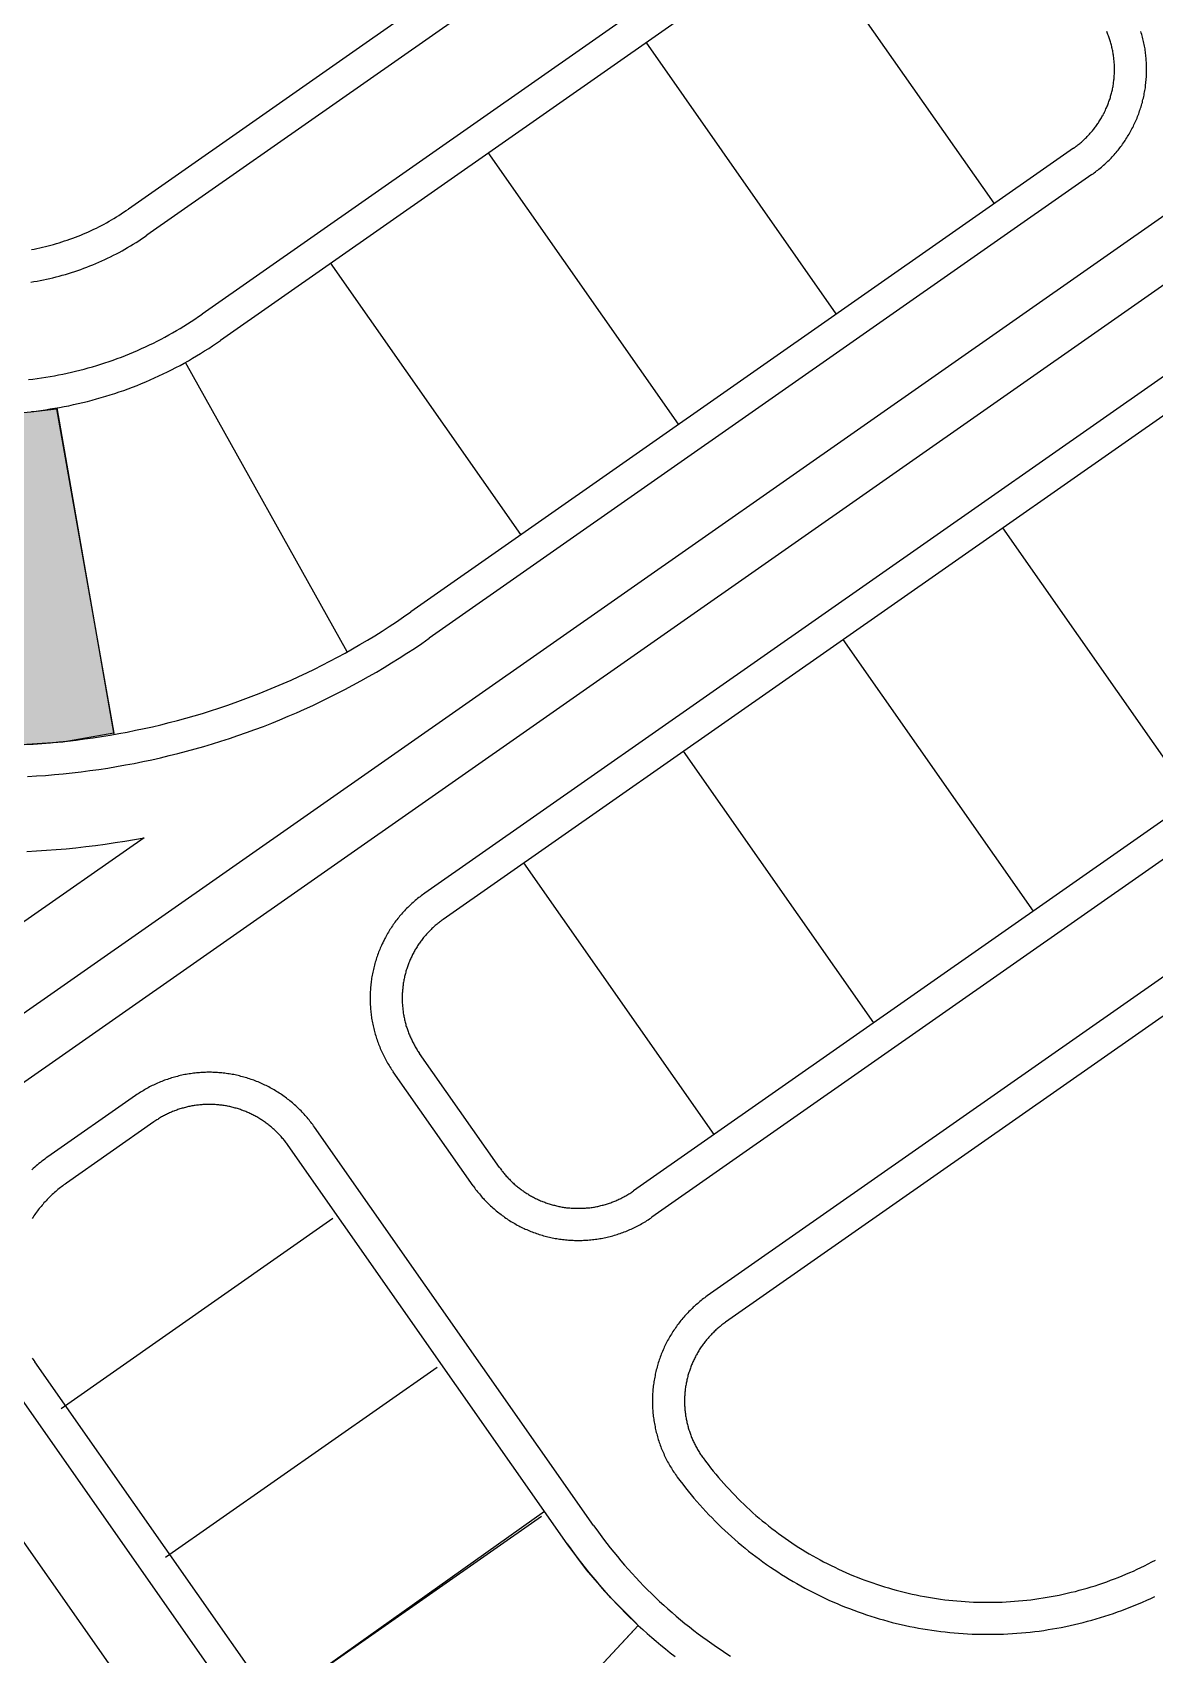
# Model space of a CAD drawing. Header units: metres. Extents: x 680594 to 684853, y 828874 to 830078.
# Drawn here: x 680972 to 681076.8, y 829289.3 to 829441 of the extents above; entities that cross this region are included whole.
import ezdxf

# ---------------------------------------------------------------- set-up
doc = ezdxf.new("R2010")
doc.units = ezdxf.units.M
doc.layers.add('PLOT_LINES', color=7, linetype='Continuous')
doc.layers.add('SELECTED_PLOTS', color=3, linetype='Continuous')

msp = doc.modelspace()

# ---------------------------------------------------------------- hatches: boundary and pattern name
at = {"layer": 'SELECTED_PLOTS'}
h = msp.add_hatch(color=3, dxfattribs=at)
h.dxf.hatch_style = 1
h.paths.add_polyline_path([(680979.56, 829375.44), (680974.8, 829374.6), (680970, 829374.3), (680964.9, 829374.3), (680960.1, 829374.6), (680956.51, 829375.23), (680961.58, 829405.7), (680963.4, 829405.5), (680966.1, 829405.2), (680968.8, 829405.2), (680971.8, 829405.5), (680974.21, 829405.77)])

# ---------------------------------------------------------------- linework, layer by layer
at = {"layer": 'PLOT_LINES'}
for points in [[(681126.45, 829078), (680658.63, 829746.12)], [(681042.68, 829467.7), (680980.92, 829424.46)], [(681044.4, 829465.25), (680982.64, 829422)], [(681049.68, 829457.96), (680987.8, 829414.63)], [(681122.55, 829455.27), (680954.06, 829337.29)], [(681051.4, 829455.5), (680989.52, 829412.17)], [(681125.6, 829450.94), (680957.09, 829332.95)], [(681061.81, 829425), (681044.03, 829450.39)], [(681069.23, 829430.14), (681069.32, 829430.2), (681069.4, 829430.26), (681069.49, 829430.33), (681069.57, 829430.39), (681069.65, 829430.45), (681069.73, 829430.52), (681069.82, 829430.59), (681069.9, 829430.65), (681069.98, 829430.72), (681070.05, 829430.79), (681070.13, 829430.86), (681070.21, 829430.93), (681070.29, 829431.01), (681070.36, 829431.08), (681070.44, 829431.15), (681070.51, 829431.23), (681070.58, 829431.3), (681070.65, 829431.38), (681070.73, 829431.46), (681070.8, 829431.54), (681070.87, 829431.61), (681070.93, 829431.69), (681071, 829431.77), (681071.07, 829431.86), (681071.13, 829431.94), (681071.2, 829432.02), (681071.26, 829432.1), (681071.32, 829432.19), (681071.39, 829432.27), (681071.45, 829432.36), (681071.51, 829432.45), (681071.56, 829432.53), (681071.62, 829432.62), (681071.68, 829432.71), (681071.73, 829432.8), (681071.79, 829432.89), (681071.84, 829432.98), (681071.89, 829433.07), (681071.95, 829433.16), (681072, 829433.25), (681072.05, 829433.35), (681072.09, 829433.44), (681072.14, 829433.53), (681072.19, 829433.63), (681072.23, 829433.72), (681072.27, 829433.82), (681072.32, 829433.91), (681072.36, 829434.01), (681072.4, 829434.11), (681072.44, 829434.2), (681072.48, 829434.3), (681072.51, 829434.4), (681072.55, 829434.5), (681072.58, 829434.6), (681072.62, 829434.7), (681072.65, 829434.8), (681072.68, 829434.9), (681072.71, 829435), (681072.74, 829435.1), (681072.77, 829435.2), (681072.79, 829435.3), (681072.82, 829435.41), (681072.84, 829435.51), (681072.87, 829435.61), (681072.89, 829435.71), (681072.91, 829435.82), (681072.93, 829435.92), (681072.94, 829436.02), (681072.96, 829436.13), (681072.98, 829436.23), (681072.99, 829436.33), (681073, 829436.44), (681073.02, 829436.54), (681073.03, 829436.65), (681073.04, 829436.75), (681073.04, 829436.86), (681073.05, 829436.96), (681073.06, 829437.07), (681073.06, 829437.17), (681073.07, 829437.28), (681073.07, 829437.38), (681073.07, 829437.49), (681073.07, 829437.59), (681073.07, 829437.7), (681073.06, 829437.8), (681073.06, 829437.91), (681073.06, 829438.01), (681073.05, 829438.12), (681073.04, 829438.22), (681073.03, 829438.32), (681073.02, 829438.43), (681073.01, 829438.53), (681073, 829438.64), (681072.98, 829438.74), (681072.97, 829438.85), (681072.95, 829438.95), (681072.94, 829439.05), (681072.92, 829439.16), (681072.9, 829439.26), (681072.88, 829439.36), (681072.85, 829439.47), (681072.83, 829439.57), (681072.81, 829439.67), (681072.78, 829439.77), (681072.75, 829439.87), (681072.73, 829439.97), (681072.7, 829440.08), (681072.67, 829440.18), (681072.63, 829440.28), (681072.6, 829440.38), (681072.57, 829440.48), (681072.53, 829440.57), (681072.5, 829440.67), (681072.46, 829440.77), (681072.42, 829440.87), (681072.38, 829440.97), (681072.34, 829441.06)], [(681070.95, 829427.68), (681071.07, 829427.76), (681071.18, 829427.85), (681071.29, 829427.93), (681071.4, 829428.02), (681071.51, 829428.1), (681071.62, 829428.19), (681071.73, 829428.28), (681071.84, 829428.37), (681071.94, 829428.46), (681072.05, 829428.55), (681072.15, 829428.65), (681072.26, 829428.74), (681072.36, 829428.84), (681072.46, 829428.93), (681072.56, 829429.03), (681072.66, 829429.13), (681072.75, 829429.23), (681072.85, 829429.34), (681072.94, 829429.44), (681073.04, 829429.54), (681073.13, 829429.65), (681073.22, 829429.75), (681073.31, 829429.86), (681073.4, 829429.97), (681073.49, 829430.08), (681073.57, 829430.19), (681073.66, 829430.3), (681073.74, 829430.41), (681073.82, 829430.53), (681073.91, 829430.64), (681073.99, 829430.76), (681074.06, 829430.87), (681074.14, 829430.99), (681074.22, 829431.11), (681074.29, 829431.23), (681074.36, 829431.35), (681074.43, 829431.47), (681074.5, 829431.59), (681074.57, 829431.71), (681074.64, 829431.83), (681074.7, 829431.96), (681074.77, 829432.08), (681074.83, 829432.21), (681074.89, 829432.33), (681074.95, 829432.46), (681075.01, 829432.59), (681075.07, 829432.71), (681075.12, 829432.84), (681075.18, 829432.97), (681075.23, 829433.1), (681075.28, 829433.23), (681075.33, 829433.36), (681075.38, 829433.49), (681075.42, 829433.63), (681075.47, 829433.76), (681075.51, 829433.89), (681075.55, 829434.03), (681075.59, 829434.16), (681075.63, 829434.3), (681075.67, 829434.43), (681075.7, 829434.57), (681075.73, 829434.7), (681075.77, 829434.84), (681075.8, 829434.98), (681075.83, 829435.11), (681075.85, 829435.25), (681075.88, 829435.39), (681075.9, 829435.53), (681075.93, 829435.66), (681075.95, 829435.8), (681075.97, 829435.94), (681075.98, 829436.08), (681076, 829436.22), (681076.01, 829436.36), (681076.03, 829436.5), (681076.04, 829436.64), (681076.05, 829436.78), (681076.05, 829436.92), (681076.06, 829437.06), (681076.06, 829437.2), (681076.07, 829437.34), (681076.07, 829437.48), (681076.07, 829437.62), (681076.07, 829437.76), (681076.06, 829437.9), (681076.06, 829438.04), (681076.05, 829438.18), (681076.04, 829438.32), (681076.03, 829438.46), (681076.02, 829438.6), (681076.01, 829438.73), (681075.99, 829438.87), (681075.97, 829439.01), (681075.96, 829439.15), (681075.94, 829439.29), (681075.92, 829439.43), (681075.89, 829439.57), (681075.87, 829439.7), (681075.84, 829439.84), (681075.81, 829439.98), (681075.78, 829440.12), (681075.75, 829440.25), (681075.72, 829440.39), (681075.69, 829440.52), (681075.65, 829440.66), (681075.61, 829440.79), (681075.57, 829440.93), (681075.53, 829441.06)], [(681047.07, 829414.67), (681029.29, 829440.06)], [(681069.23, 829430.14), (681007.3, 829386.78)], [(681032.32, 829404.35), (681014.54, 829429.74)], [(681070.95, 829427.68), (681009.02, 829384.32)], [(680971.85, 829420.67), (680972.11, 829420.72), (680972.37, 829420.77), (680972.64, 829420.83), (680972.9, 829420.89), (680973.16, 829420.95), (680973.42, 829421.01), (680973.68, 829421.08), (680973.93, 829421.15), (680974.19, 829421.23), (680974.45, 829421.3), (680974.7, 829421.38), (680974.96, 829421.47), (680975.21, 829421.55), (680975.46, 829421.64), (680975.72, 829421.73), (680975.97, 829421.83), (680976.21, 829421.92), (680976.46, 829422.02), (680976.71, 829422.13), (680976.96, 829422.23), (680977.2, 829422.34), (680977.44, 829422.45), (680977.69, 829422.57), (680977.93, 829422.68), (680978.16, 829422.81), (680978.4, 829422.93), (680978.64, 829423.05), (680978.87, 829423.18), (680979.11, 829423.31), (680979.34, 829423.45), (680979.57, 829423.58), (680979.8, 829423.72), (680980.02, 829423.86), (680980.25, 829424.01), (680980.47, 829424.16), (680980.7, 829424.31), (680980.92, 829424.46)], [(680971.79, 829417.62), (680972.09, 829417.67), (680972.39, 829417.72), (680972.68, 829417.78), (680972.98, 829417.84), (680973.28, 829417.9), (680973.57, 829417.96), (680973.87, 829418.03), (680974.16, 829418.11), (680974.45, 829418.18), (680974.74, 829418.26), (680975.03, 829418.35), (680975.32, 829418.43), (680975.61, 829418.52), (680975.9, 829418.62), (680976.19, 829418.71), (680976.47, 829418.81), (680976.76, 829418.92), (680977.04, 829419.03), (680977.32, 829419.14), (680977.6, 829419.25), (680977.88, 829419.37), (680978.16, 829419.48), (680978.44, 829419.61), (680978.71, 829419.73), (680978.98, 829419.86), (680979.26, 829420), (680979.53, 829420.13), (680979.8, 829420.27), (680980.06, 829420.41), (680980.33, 829420.56), (680980.59, 829420.71), (680980.85, 829420.86), (680981.11, 829421.01), (680981.37, 829421.17), (680981.63, 829421.33), (680981.88, 829421.49), (680982.14, 829421.66), (680982.39, 829421.83), (680982.64, 829422)], [(681017.58, 829394.02), (680999.8, 829419.42)], [(680971.58, 829408.51), (680971.99, 829408.56), (680972.39, 829408.61), (680972.8, 829408.67), (680973.2, 829408.73), (680973.6, 829408.8), (680974, 829408.87), (680974.4, 829408.94), (680974.8, 829409.02), (680975.2, 829409.11), (680975.6, 829409.2), (680975.99, 829409.29), (680976.39, 829409.39), (680976.78, 829409.49), (680977.17, 829409.6), (680977.57, 829409.71), (680977.96, 829409.83), (680978.34, 829409.95), (680978.73, 829410.07), (680979.12, 829410.21), (680979.5, 829410.34), (680979.88, 829410.48), (680980.27, 829410.62), (680980.65, 829410.77), (680981.02, 829410.92), (680981.4, 829411.08), (680981.77, 829411.24), (680982.14, 829411.41), (680982.51, 829411.58), (680982.88, 829411.75), (680983.25, 829411.93), (680983.61, 829412.11), (680983.97, 829412.3), (680984.33, 829412.49), (680984.69, 829412.69), (680985.05, 829412.89), (680985.4, 829413.09), (680985.75, 829413.3), (680986.1, 829413.51), (680986.44, 829413.72), (680986.79, 829413.94), (680987.13, 829414.17), (680987.46, 829414.4), (680987.8, 829414.63)], [(680971.86, 829405.52), (680972.3, 829405.57), (680972.74, 829405.63), (680973.18, 829405.69), (680973.62, 829405.76), (680974.05, 829405.83), (680974.49, 829405.91), (680974.93, 829405.99), (680975.36, 829406.07), (680975.79, 829406.17), (680976.23, 829406.26), (680976.66, 829406.36), (680977.09, 829406.47), (680977.52, 829406.58), (680977.95, 829406.7), (680978.37, 829406.82), (680978.8, 829406.95), (680979.22, 829407.08), (680979.64, 829407.22), (680980.06, 829407.36), (680980.48, 829407.5), (680980.9, 829407.66), (680981.31, 829407.81), (680981.73, 829407.97), (680982.14, 829408.14), (680982.55, 829408.31), (680982.96, 829408.48), (680983.36, 829408.67), (680983.76, 829408.85), (680984.17, 829409.04), (680984.56, 829409.23), (680984.96, 829409.43), (680985.35, 829409.64), (680985.75, 829409.84), (680986.14, 829410.06), (680986.52, 829410.27), (680986.91, 829410.5), (680987.29, 829410.72), (680987.67, 829410.95), (680988.04, 829411.19), (680988.42, 829411.43), (680988.79, 829411.67), (680989.15, 829411.92), (680989.52, 829412.17)], [(681082.18, 829411.99), (681008.62, 829360.49)], [(681001.37, 829383.06), (680986.26, 829410.12)], [(681083.9, 829409.53), (681010.34, 829358.03)], [(680979.6, 829375.33), (680974.26, 829405.87)], [(681080.41, 829369.25), (681062.63, 829394.64)], [(680971.22, 829374.39), (680972.02, 829374.43), (680972.82, 829374.49), (680973.63, 829374.55), (680974.43, 829374.62), (680975.23, 829374.71), (680976.03, 829374.8), (680976.83, 829374.9), (680977.63, 829375.01), (680978.42, 829375.13), (680979.22, 829375.26), (680980.01, 829375.4), (680980.8, 829375.55), (680981.59, 829375.71), (680982.38, 829375.87), (680983.17, 829376.05), (680983.95, 829376.23), (680984.73, 829376.43), (680985.51, 829376.63), (680986.29, 829376.84), (680987.06, 829377.06), (680987.83, 829377.29), (680988.6, 829377.53), (680989.37, 829377.78), (680990.13, 829378.04), (680990.89, 829378.3), (680991.65, 829378.58), (680992.4, 829378.86), (680993.15, 829379.16), (680993.9, 829379.46), (680994.64, 829379.77), (680995.38, 829380.08), (680996.12, 829380.41), (680996.85, 829380.75), (680997.58, 829381.09), (680998.3, 829381.44), (680999.02, 829381.81), (680999.74, 829382.17), (681000.45, 829382.55), (681001.16, 829382.94), (681001.86, 829383.33), (681002.56, 829383.74), (681003.25, 829384.15), (681003.94, 829384.56), (681004.62, 829384.99), (681005.3, 829385.43), (681005.97, 829385.87), (681006.64, 829386.32), (681007.3, 829386.78)], [(680971.49, 829371.4), (680972.33, 829371.45), (680973.16, 829371.5), (680974, 829371.57), (680974.83, 829371.65), (680975.67, 829371.74), (680976.5, 829371.83), (680977.33, 829371.94), (680978.16, 829372.06), (680978.99, 829372.18), (680979.81, 829372.32), (680980.64, 829372.47), (680981.46, 829372.62), (680982.28, 829372.79), (680983.1, 829372.96), (680983.92, 829373.14), (680984.73, 829373.34), (680985.55, 829373.54), (680986.36, 829373.75), (680987.17, 829373.97), (680987.97, 829374.2), (680988.77, 829374.44), (680989.57, 829374.69), (680990.37, 829374.95), (680991.16, 829375.22), (680991.95, 829375.5), (680992.74, 829375.78), (680993.53, 829376.08), (680994.31, 829376.39), (680995.08, 829376.7), (680995.86, 829377.02), (680996.62, 829377.35), (680997.39, 829377.69), (680998.15, 829378.04), (680998.91, 829378.4), (680999.66, 829378.77), (681000.41, 829379.15), (681001.15, 829379.53), (681001.89, 829379.92), (681002.63, 829380.33), (681003.36, 829380.74), (681004.09, 829381.15), (681004.81, 829381.58), (681005.52, 829382.02), (681006.23, 829382.46), (681006.94, 829382.91), (681007.64, 829383.37), (681008.33, 829383.84), (681009.02, 829384.32)], [(681101.72, 829384.17), (681028.12, 829332.63)], [(681065.5, 829358.81), (681047.72, 829384.2)], [(681103.45, 829381.72), (681029.84, 829330.18)], [(681108.72, 829374.42), (681035.01, 829322.81)], [(681050.58, 829348.36), (681032.8, 829373.76)], [(681110.44, 829371.96), (681036.73, 829320.35)], [(680982.39, 829365.67), (680970.52, 829357.36)], [(680971.43, 829364.38), (680972.34, 829364.43), (680973.26, 829364.49), (680974.18, 829364.56), (680975.1, 829364.64), (680976.01, 829364.73), (680976.93, 829364.84), (680977.84, 829364.95), (680978.76, 829365.07), (680979.67, 829365.21), (680980.58, 829365.35), (680981.48, 829365.51), (680982.39, 829365.67)], [(681035.66, 829337.92), (681017.88, 829363.31)], [(681008.62, 829360.49), (681008.5, 829360.4), (681008.39, 829360.32), (681008.28, 829360.24), (681008.17, 829360.15), (681008.06, 829360.07), (681007.95, 829359.98), (681007.84, 829359.89), (681007.73, 829359.8), (681007.63, 829359.71), (681007.52, 829359.62), (681007.42, 829359.53), (681007.32, 829359.43), (681007.22, 829359.34), (681007.12, 829359.24), (681007.02, 829359.14), (681006.92, 829359.04), (681006.82, 829358.94), (681006.73, 829358.84), (681006.63, 829358.74), (681006.54, 829358.63), (681006.44, 829358.53), (681006.35, 829358.42), (681006.26, 829358.32), (681006.18, 829358.21), (681006.09, 829358.1), (681006, 829357.99), (681005.92, 829357.88), (681005.83, 829357.77), (681005.75, 829357.65), (681005.67, 829357.54), (681005.59, 829357.42), (681005.51, 829357.31), (681005.44, 829357.19), (681005.36, 829357.07), (681005.29, 829356.96), (681005.22, 829356.84), (681005.14, 829356.72), (681005.07, 829356.59), (681005.01, 829356.47), (681004.94, 829356.35), (681004.87, 829356.23), (681004.81, 829356.1), (681004.75, 829355.98), (681004.69, 829355.85), (681004.63, 829355.73), (681004.57, 829355.6), (681004.51, 829355.47), (681004.46, 829355.34), (681004.4, 829355.22), (681004.35, 829355.09), (681004.3, 829354.96), (681004.25, 829354.83), (681004.2, 829354.69), (681004.16, 829354.56), (681004.11, 829354.43), (681004.07, 829354.3), (681004.03, 829354.16), (681003.99, 829354.03), (681003.95, 829353.9), (681003.91, 829353.76), (681003.87, 829353.63), (681003.84, 829353.49), (681003.81, 829353.35), (681003.78, 829353.22), (681003.75, 829353.08), (681003.72, 829352.95), (681003.7, 829352.81), (681003.67, 829352.67), (681003.65, 829352.53), (681003.63, 829352.39), (681003.61, 829352.26), (681003.59, 829352.12), (681003.57, 829351.98), (681003.56, 829351.84), (681003.55, 829351.7), (681003.54, 829351.56), (681003.53, 829351.42), (681003.52, 829351.28), (681003.51, 829351.14), (681003.51, 829351), (681003.5, 829350.86), (681003.5, 829350.73), (681003.5, 829350.59), (681003.5, 829350.45), (681003.51, 829350.31), (681003.51, 829350.17), (681003.52, 829350.03), (681003.53, 829349.89), (681003.54, 829349.75), (681003.55, 829349.61), (681003.56, 829349.47), (681003.57, 829349.33), (681003.59, 829349.19), (681003.61, 829349.05), (681003.63, 829348.92), (681003.65, 829348.78), (681003.67, 829348.64), (681003.7, 829348.5), (681003.72, 829348.37), (681003.75, 829348.23), (681003.78, 829348.09), (681003.81, 829347.96), (681003.84, 829347.82), (681003.87, 829347.68), (681003.91, 829347.55), (681003.95, 829347.41), (681003.99, 829347.28), (681004.03, 829347.15), (681004.07, 829347.01), (681004.11, 829346.88), (681004.16, 829346.75), (681004.2, 829346.62), (681004.25, 829346.49), (681004.3, 829346.35), (681004.35, 829346.22), (681004.4, 829346.1), (681004.46, 829345.97), (681004.51, 829345.84), (681004.57, 829345.71), (681004.63, 829345.58), (681004.69, 829345.46), (681004.75, 829345.33), (681004.81, 829345.21), (681004.87, 829345.08), (681004.94, 829344.96), (681005.01, 829344.84), (681005.07, 829344.72), (681005.14, 829344.59), (681005.22, 829344.47), (681005.29, 829344.36), (681005.36, 829344.24), (681005.44, 829344.12), (681005.51, 829344), (681005.59, 829343.89), (681005.67, 829343.77)], [(681010.34, 829358.03), (681010.25, 829357.97), (681010.17, 829357.91), (681010.09, 829357.84), (681010, 829357.78), (681009.92, 829357.72), (681009.84, 829357.65), (681009.76, 829357.58), (681009.68, 829357.52), (681009.6, 829357.45), (681009.52, 829357.38), (681009.44, 829357.31), (681009.36, 829357.24), (681009.29, 829357.17), (681009.21, 829357.09), (681009.14, 829357.02), (681009.06, 829356.94), (681008.99, 829356.87), (681008.92, 829356.79), (681008.85, 829356.72), (681008.78, 829356.64), (681008.71, 829356.56), (681008.64, 829356.48), (681008.57, 829356.4), (681008.51, 829356.32), (681008.44, 829356.24), (681008.38, 829356.15), (681008.31, 829356.07), (681008.25, 829355.99), (681008.19, 829355.9), (681008.13, 829355.82), (681008.07, 829355.73), (681008.01, 829355.64), (681007.95, 829355.56), (681007.9, 829355.47), (681007.84, 829355.38), (681007.79, 829355.29), (681007.73, 829355.2), (681007.68, 829355.11), (681007.63, 829355.02), (681007.58, 829354.93), (681007.53, 829354.83), (681007.48, 829354.74), (681007.44, 829354.65), (681007.39, 829354.55), (681007.34, 829354.46), (681007.3, 829354.36), (681007.26, 829354.27), (681007.22, 829354.17), (681007.18, 829354.08), (681007.14, 829353.98), (681007.1, 829353.88), (681007.06, 829353.78), (681007.03, 829353.68), (681006.99, 829353.59), (681006.96, 829353.49), (681006.93, 829353.39), (681006.89, 829353.29), (681006.86, 829353.19), (681006.84, 829353.09), (681006.81, 829352.98), (681006.78, 829352.88), (681006.76, 829352.78), (681006.73, 829352.68), (681006.71, 829352.58), (681006.69, 829352.48), (681006.67, 829352.37), (681006.65, 829352.27), (681006.63, 829352.17), (681006.61, 829352.06), (681006.6, 829351.96), (681006.58, 829351.86), (681006.57, 829351.75), (681006.56, 829351.65), (681006.55, 829351.54), (681006.54, 829351.44), (681006.53, 829351.34), (681006.52, 829351.23), (681006.51, 829351.13), (681006.51, 829351.02), (681006.51, 829350.92), (681006.5, 829350.81), (681006.5, 829350.71), (681006.5, 829350.6), (681006.5, 829350.5), (681006.51, 829350.39), (681006.51, 829350.29), (681006.51, 829350.18), (681006.52, 829350.08), (681006.53, 829349.98), (681006.54, 829349.87), (681006.55, 829349.77), (681006.56, 829349.66), (681006.57, 829349.56), (681006.58, 829349.45), (681006.6, 829349.35), (681006.61, 829349.25), (681006.63, 829349.14), (681006.65, 829349.04), (681006.67, 829348.94), (681006.69, 829348.84), (681006.71, 829348.73), (681006.73, 829348.63), (681006.76, 829348.53), (681006.78, 829348.43), (681006.81, 829348.33), (681006.84, 829348.22), (681006.86, 829348.12), (681006.89, 829348.02), (681006.93, 829347.92), (681006.96, 829347.82), (681006.99, 829347.73), (681007.03, 829347.63), (681007.06, 829347.53), (681007.1, 829347.43), (681007.14, 829347.33), (681007.18, 829347.24), (681007.22, 829347.14), (681007.26, 829347.04), (681007.3, 829346.95), (681007.34, 829346.85), (681007.39, 829346.76), (681007.44, 829346.66), (681007.48, 829346.57), (681007.53, 829346.48), (681007.58, 829346.38), (681007.63, 829346.29), (681007.68, 829346.2), (681007.73, 829346.11), (681007.79, 829346.02), (681007.84, 829345.93), (681007.9, 829345.84), (681007.95, 829345.75), (681008.01, 829345.67), (681008.07, 829345.58), (681008.13, 829345.49)], [(681015.59, 829334.84), (681008.13, 829345.49)], [(680998.3, 829338.61), (680998.22, 829338.72), (680998.14, 829338.84), (680998.05, 829338.95), (680997.97, 829339.06), (680997.88, 829339.17), (680997.8, 829339.28), (680997.71, 829339.39), (680997.62, 829339.49), (680997.53, 829339.6), (680997.43, 829339.7), (680997.34, 829339.81), (680997.25, 829339.91), (680997.15, 829340.01), (680997.05, 829340.11), (680996.95, 829340.21), (680996.86, 829340.31), (680996.75, 829340.41), (680996.65, 829340.5), (680996.55, 829340.6), (680996.45, 829340.69), (680996.34, 829340.78), (680996.24, 829340.87), (680996.13, 829340.96), (680996.02, 829341.05), (680995.91, 829341.14), (680995.8, 829341.23), (680995.69, 829341.31), (680995.58, 829341.39), (680995.47, 829341.48), (680995.35, 829341.56), (680995.24, 829341.64), (680995.12, 829341.71), (680995.01, 829341.79), (680994.89, 829341.87), (680994.77, 829341.94), (680994.65, 829342.01), (680994.53, 829342.08), (680994.41, 829342.15), (680994.29, 829342.22), (680994.16, 829342.29), (680994.04, 829342.36), (680993.92, 829342.42), (680993.79, 829342.48), (680993.67, 829342.54), (680993.54, 829342.6), (680993.41, 829342.66), (680993.29, 829342.72), (680993.16, 829342.77), (680993.03, 829342.83), (680992.9, 829342.88), (680992.77, 829342.93), (680992.64, 829342.98), (680992.51, 829343.03), (680992.38, 829343.07), (680992.24, 829343.12), (680992.11, 829343.16), (680991.98, 829343.2), (680991.84, 829343.24), (680991.71, 829343.28), (680991.58, 829343.32), (680991.44, 829343.35), (680991.3, 829343.39), (680991.17, 829343.42), (680991.03, 829343.45), (680990.9, 829343.48), (680990.76, 829343.51), (680990.62, 829343.53), (680990.48, 829343.56), (680990.35, 829343.58), (680990.21, 829343.6), (680990.07, 829343.62), (680989.93, 829343.64), (680989.79, 829343.65), (680989.65, 829343.67), (680989.52, 829343.68), (680989.38, 829343.69), (680989.24, 829343.7), (680989.1, 829343.71), (680988.96, 829343.72), (680988.82, 829343.72), (680988.68, 829343.73), (680988.54, 829343.73), (680988.4, 829343.73), (680988.26, 829343.73), (680988.12, 829343.72), (680987.98, 829343.72), (680987.84, 829343.71), (680987.7, 829343.7), (680987.56, 829343.69), (680987.42, 829343.68), (680987.28, 829343.67), (680987.15, 829343.65), (680987.01, 829343.64), (680986.87, 829343.62), (680986.73, 829343.6), (680986.59, 829343.58), (680986.45, 829343.56), (680986.32, 829343.53), (680986.18, 829343.51), (680986.04, 829343.48), (680985.91, 829343.45), (680985.77, 829343.42), (680985.63, 829343.39), (680985.5, 829343.35), (680985.36, 829343.32), (680985.23, 829343.28), (680985.09, 829343.24), (680984.96, 829343.2), (680984.83, 829343.16), (680984.69, 829343.12), (680984.56, 829343.07), (680984.43, 829343.03), (680984.3, 829342.98), (680984.17, 829342.93), (680984.04, 829342.88), (680983.91, 829342.83), (680983.78, 829342.77), (680983.65, 829342.72), (680983.52, 829342.66), (680983.4, 829342.6), (680983.27, 829342.54), (680983.15, 829342.48), (680983.02, 829342.42), (680982.9, 829342.36), (680982.77, 829342.29), (680982.65, 829342.22), (680982.53, 829342.15), (680982.41, 829342.08), (680982.29, 829342.01), (680982.17, 829341.94), (680982.05, 829341.87), (680981.93, 829341.79), (680981.82, 829341.71), (680981.7, 829341.64), (680981.59, 829341.56)], [(681013.13, 829333.12), (681005.67, 829343.77)], [(680981.59, 829341.56), (680973.39, 829335.82)], [(680995.84, 829336.89), (680995.78, 829336.97), (680995.72, 829337.06), (680995.66, 829337.14), (680995.59, 829337.23), (680995.53, 829337.31), (680995.46, 829337.39), (680995.4, 829337.47), (680995.33, 829337.55), (680995.26, 829337.63), (680995.19, 829337.71), (680995.12, 829337.79), (680995.05, 829337.87), (680994.98, 829337.94), (680994.91, 829338.02), (680994.83, 829338.09), (680994.76, 829338.16), (680994.68, 829338.24), (680994.61, 829338.31), (680994.53, 829338.38), (680994.45, 829338.45), (680994.37, 829338.52), (680994.29, 829338.59), (680994.21, 829338.66), (680994.13, 829338.72), (680994.05, 829338.79), (680993.97, 829338.85), (680993.89, 829338.92), (680993.8, 829338.98), (680993.72, 829339.04), (680993.63, 829339.1), (680993.55, 829339.16), (680993.46, 829339.22), (680993.37, 829339.28), (680993.28, 829339.33), (680993.19, 829339.39), (680993.1, 829339.44), (680993.01, 829339.5), (680992.92, 829339.55), (680992.83, 829339.6), (680992.74, 829339.65), (680992.65, 829339.7), (680992.56, 829339.75), (680992.46, 829339.79), (680992.37, 829339.84), (680992.27, 829339.88), (680992.18, 829339.93), (680992.08, 829339.97), (680991.99, 829340.01), (680991.89, 829340.05), (680991.79, 829340.09), (680991.69, 829340.13), (680991.6, 829340.17), (680991.5, 829340.2), (680991.4, 829340.24), (680991.3, 829340.27), (680991.2, 829340.3), (680991.1, 829340.33), (680991, 829340.36), (680990.9, 829340.39), (680990.8, 829340.42), (680990.7, 829340.45), (680990.6, 829340.47), (680990.49, 829340.5), (680990.39, 829340.52), (680990.29, 829340.54), (680990.19, 829340.56), (680990.08, 829340.58), (680989.98, 829340.6), (680989.88, 829340.62), (680989.77, 829340.63), (680989.67, 829340.65), (680989.57, 829340.66), (680989.46, 829340.67), (680989.36, 829340.68), (680989.25, 829340.69), (680989.15, 829340.7), (680989.04, 829340.71), (680988.94, 829340.71), (680988.84, 829340.72), (680988.73, 829340.72), (680988.63, 829340.73), (680988.52, 829340.73), (680988.42, 829340.73), (680988.31, 829340.73), (680988.21, 829340.72), (680988.1, 829340.72), (680988, 829340.71), (680987.89, 829340.71), (680987.79, 829340.7), (680987.68, 829340.69), (680987.58, 829340.68), (680987.48, 829340.67), (680987.37, 829340.66), (680987.27, 829340.65), (680987.16, 829340.63), (680987.06, 829340.62), (680986.96, 829340.6), (680986.85, 829340.58), (680986.75, 829340.56), (680986.65, 829340.54), (680986.55, 829340.52), (680986.44, 829340.5), (680986.34, 829340.47), (680986.24, 829340.45), (680986.14, 829340.42), (680986.04, 829340.39), (680985.94, 829340.36), (680985.84, 829340.33), (680985.74, 829340.3), (680985.64, 829340.27), (680985.54, 829340.24), (680985.44, 829340.2), (680985.34, 829340.17), (680985.24, 829340.13), (680985.15, 829340.09), (680985.05, 829340.05), (680984.95, 829340.01), (680984.86, 829339.97), (680984.76, 829339.93), (680984.67, 829339.88), (680984.57, 829339.84), (680984.48, 829339.79), (680984.38, 829339.75), (680984.29, 829339.7), (680984.2, 829339.65), (680984.11, 829339.6), (680984.01, 829339.55), (680983.92, 829339.5), (680983.83, 829339.44), (680983.74, 829339.39), (680983.66, 829339.33), (680983.57, 829339.28), (680983.48, 829339.22), (680983.39, 829339.16), (680983.31, 829339.1)], [(680983.31, 829339.1), (680975.12, 829333.36)], [(681024.39, 829301.35), (680998.3, 829338.61)], [(681021.93, 829299.63), (680995.84, 829336.89)], [(680973.39, 829335.82), (680973.25, 829335.72), (680973.11, 829335.62), (680972.97, 829335.51), (680972.83, 829335.41), (680972.7, 829335.3), (680972.56, 829335.19), (680972.42, 829335.08), (680972.29, 829334.97), (680972.16, 829334.85), (680972.03, 829334.74), (680971.9, 829334.62)], [(681015.59, 829334.84), (681015.65, 829334.76), (681015.71, 829334.67), (681015.77, 829334.59), (681015.83, 829334.51), (681015.9, 829334.42), (681015.96, 829334.34), (681016.03, 829334.26), (681016.1, 829334.18), (681016.17, 829334.1), (681016.23, 829334.02), (681016.3, 829333.95), (681016.38, 829333.87), (681016.45, 829333.79), (681016.52, 829333.72), (681016.59, 829333.64), (681016.67, 829333.57), (681016.74, 829333.5), (681016.82, 829333.42), (681016.9, 829333.35), (681016.97, 829333.28), (681017.05, 829333.21), (681017.13, 829333.15), (681017.21, 829333.08), (681017.29, 829333.01), (681017.38, 829332.95), (681017.46, 829332.88), (681017.54, 829332.82), (681017.63, 829332.76), (681017.71, 829332.69), (681017.8, 829332.63), (681017.88, 829332.57), (681017.97, 829332.52), (681018.06, 829332.46), (681018.14, 829332.4), (681018.23, 829332.35), (681018.32, 829332.29), (681018.41, 829332.24), (681018.5, 829332.19), (681018.59, 829332.13), (681018.69, 829332.08), (681018.78, 829332.04), (681018.87, 829331.99), (681018.97, 829331.94), (681019.06, 829331.89), (681019.15, 829331.85), (681019.25, 829331.81), (681019.35, 829331.76), (681019.44, 829331.72), (681019.54, 829331.68), (681019.63, 829331.64), (681019.73, 829331.6), (681019.83, 829331.57), (681019.93, 829331.53), (681020.03, 829331.5), (681020.13, 829331.46), (681020.23, 829331.43), (681020.33, 829331.4), (681020.43, 829331.37), (681020.53, 829331.34), (681020.63, 829331.31), (681020.73, 829331.29), (681020.83, 829331.26), (681020.93, 829331.24), (681021.04, 829331.21), (681021.14, 829331.19), (681021.24, 829331.17), (681021.34, 829331.15), (681021.45, 829331.13), (681021.55, 829331.12), (681021.65, 829331.1), (681021.76, 829331.09), (681021.86, 829331.07), (681021.97, 829331.06), (681022.07, 829331.05), (681022.17, 829331.04), (681022.28, 829331.03), (681022.38, 829331.02), (681022.49, 829331.02), (681022.59, 829331.01), (681022.7, 829331.01), (681022.8, 829331.01), (681022.91, 829331.01), (681023.01, 829331.01), (681023.11, 829331.01), (681023.22, 829331.01), (681023.32, 829331.01), (681023.43, 829331.02), (681023.53, 829331.02), (681023.64, 829331.03), (681023.74, 829331.04), (681023.85, 829331.05), (681023.95, 829331.06), (681024.05, 829331.07), (681024.16, 829331.09), (681024.26, 829331.1), (681024.37, 829331.12), (681024.47, 829331.13), (681024.57, 829331.15), (681024.68, 829331.17), (681024.78, 829331.19), (681024.88, 829331.21), (681024.98, 829331.24), (681025.08, 829331.26), (681025.19, 829331.29), (681025.29, 829331.31), (681025.39, 829331.34), (681025.49, 829331.37), (681025.59, 829331.4), (681025.69, 829331.43), (681025.79, 829331.46), (681025.89, 829331.5), (681025.99, 829331.53), (681026.09, 829331.57), (681026.18, 829331.6), (681026.28, 829331.64), (681026.38, 829331.68), (681026.47, 829331.72), (681026.57, 829331.76), (681026.67, 829331.81), (681026.76, 829331.85), (681026.86, 829331.89), (681026.95, 829331.94), (681027.04, 829331.99), (681027.14, 829332.04), (681027.23, 829332.08), (681027.32, 829332.13), (681027.41, 829332.19), (681027.5, 829332.24), (681027.59, 829332.29), (681027.68, 829332.35), (681027.77, 829332.4), (681027.86, 829332.46), (681027.95, 829332.52), (681028.03, 829332.57), (681028.12, 829332.63)], [(680975.12, 829333.36), (680975, 829333.28), (680974.89, 829333.2), (680974.78, 829333.12), (680974.67, 829333.03), (680974.56, 829332.95), (680974.45, 829332.86), (680974.34, 829332.77), (680974.23, 829332.68), (680974.13, 829332.59), (680974.02, 829332.5), (680973.92, 829332.4), (680973.81, 829332.31), (680973.71, 829332.21), (680973.61, 829332.12), (680973.51, 829332.02), (680973.42, 829331.92), (680973.32, 829331.82), (680973.22, 829331.72), (680973.13, 829331.62), (680973.03, 829331.51), (680972.94, 829331.41), (680972.85, 829331.3), (680972.76, 829331.19), (680972.67, 829331.09), (680972.59, 829330.98), (680972.5, 829330.87), (680972.41, 829330.76), (680972.33, 829330.64), (680972.25, 829330.53), (680972.17, 829330.42), (680972.09, 829330.3), (680972.01, 829330.19), (680971.93, 829330.07)], [(681013.13, 829333.12), (681013.21, 829333.01), (681013.29, 829332.9), (681013.37, 829332.78), (681013.46, 829332.67), (681013.54, 829332.56), (681013.63, 829332.45), (681013.72, 829332.35), (681013.81, 829332.24), (681013.9, 829332.13), (681013.99, 829332.03), (681014.09, 829331.93), (681014.18, 829331.82), (681014.28, 829331.72), (681014.37, 829331.62), (681014.47, 829331.52), (681014.57, 829331.42), (681014.67, 829331.33), (681014.77, 829331.23), (681014.88, 829331.14), (681014.98, 829331.04), (681015.09, 829330.95), (681015.19, 829330.86), (681015.3, 829330.77), (681015.41, 829330.68), (681015.52, 829330.59), (681015.63, 829330.51), (681015.74, 829330.42), (681015.85, 829330.34), (681015.96, 829330.26), (681016.07, 829330.18), (681016.19, 829330.1), (681016.31, 829330.02), (681016.42, 829329.94), (681016.54, 829329.87), (681016.66, 829329.79), (681016.78, 829329.72), (681016.9, 829329.65), (681017.02, 829329.58), (681017.14, 829329.51), (681017.26, 829329.44), (681017.39, 829329.38), (681017.51, 829329.31), (681017.63, 829329.25), (681017.76, 829329.19), (681017.89, 829329.13), (681018.01, 829329.07), (681018.14, 829329.02), (681018.27, 829328.96), (681018.4, 829328.91), (681018.53, 829328.85), (681018.66, 829328.8), (681018.79, 829328.75), (681018.92, 829328.71), (681019.05, 829328.66), (681019.18, 829328.62), (681019.32, 829328.57), (681019.45, 829328.53), (681019.58, 829328.49), (681019.72, 829328.45), (681019.85, 829328.42), (681019.99, 829328.38), (681020.12, 829328.35), (681020.26, 829328.31), (681020.39, 829328.28), (681020.53, 829328.25), (681020.67, 829328.23), (681020.81, 829328.2), (681020.94, 829328.18), (681021.08, 829328.15), (681021.22, 829328.13), (681021.36, 829328.11), (681021.5, 829328.1), (681021.63, 829328.08), (681021.77, 829328.06), (681021.91, 829328.05), (681022.05, 829328.04), (681022.19, 829328.03), (681022.33, 829328.02), (681022.47, 829328.02), (681022.61, 829328.01), (681022.75, 829328.01), (681022.89, 829328.01), (681023.03, 829328.01), (681023.17, 829328.01), (681023.31, 829328.01), (681023.45, 829328.02), (681023.59, 829328.02), (681023.73, 829328.03), (681023.86, 829328.04), (681024, 829328.05), (681024.14, 829328.06), (681024.28, 829328.08), (681024.42, 829328.1), (681024.56, 829328.11), (681024.7, 829328.13), (681024.84, 829328.15), (681024.97, 829328.18), (681025.11, 829328.2), (681025.25, 829328.23), (681025.38, 829328.25), (681025.52, 829328.28), (681025.66, 829328.31), (681025.79, 829328.35), (681025.93, 829328.38), (681026.06, 829328.42), (681026.2, 829328.45), (681026.33, 829328.49), (681026.47, 829328.53), (681026.6, 829328.57), (681026.73, 829328.62), (681026.86, 829328.66), (681027, 829328.71), (681027.13, 829328.75), (681027.26, 829328.8), (681027.39, 829328.85), (681027.52, 829328.91), (681027.65, 829328.96), (681027.77, 829329.02), (681027.9, 829329.07), (681028.03, 829329.13), (681028.16, 829329.19), (681028.28, 829329.25), (681028.41, 829329.31), (681028.53, 829329.38), (681028.65, 829329.44), (681028.78, 829329.51), (681028.9, 829329.58), (681029.02, 829329.65), (681029.14, 829329.72), (681029.26, 829329.79), (681029.38, 829329.87), (681029.49, 829329.94), (681029.61, 829330.02), (681029.73, 829330.1), (681029.84, 829330.18)], [(681000.02, 829330.05), (680974.63, 829312.27)], [(681035.01, 829322.81), (681034.89, 829322.73), (681034.78, 829322.64), (681034.67, 829322.56), (681034.55, 829322.47), (681034.44, 829322.39), (681034.33, 829322.3), (681034.23, 829322.21), (681034.12, 829322.12), (681034.01, 829322.03), (681033.91, 829321.94), (681033.8, 829321.84), (681033.7, 829321.75), (681033.6, 829321.65), (681033.5, 829321.55), (681033.4, 829321.45), (681033.3, 829321.35), (681033.2, 829321.25), (681033.1, 829321.15), (681033.01, 829321.05), (681032.91, 829320.94), (681032.82, 829320.84), (681032.73, 829320.73), (681032.64, 829320.62), (681032.55, 829320.51), (681032.46, 829320.4), (681032.38, 829320.29), (681032.29, 829320.18), (681032.21, 829320.07), (681032.13, 829319.95), (681032.05, 829319.84), (681031.97, 829319.72), (681031.89, 829319.61), (681031.81, 829319.49), (681031.74, 829319.37), (681031.66, 829319.25), (681031.59, 829319.13), (681031.52, 829319.01), (681031.45, 829318.89), (681031.38, 829318.77), (681031.31, 829318.64), (681031.25, 829318.52), (681031.18, 829318.39), (681031.12, 829318.27), (681031.06, 829318.14), (681031, 829318.01), (681030.94, 829317.89), (681030.88, 829317.76), (681030.83, 829317.63), (681030.77, 829317.5), (681030.72, 829317.37), (681030.67, 829317.24), (681030.62, 829317.1), (681030.57, 829316.97), (681030.53, 829316.84), (681030.48, 829316.71), (681030.44, 829316.57), (681030.4, 829316.44), (681030.36, 829316.3), (681030.32, 829316.17), (681030.29, 829316.03), (681030.25, 829315.9), (681030.22, 829315.76), (681030.19, 829315.62), (681030.16, 829315.49), (681030.13, 829315.35), (681030.1, 829315.21), (681030.07, 829315.07), (681030.05, 829314.93), (681030.03, 829314.79), (681030.01, 829314.66), (681029.99, 829314.52), (681029.97, 829314.38), (681029.96, 829314.24), (681029.94, 829314.1), (681029.93, 829313.96), (681029.92, 829313.82), (681029.91, 829313.68), (681029.9, 829313.54), (681029.9, 829313.4), (681029.89, 829313.26), (681029.89, 829313.12), (681029.89, 829312.98), (681029.89, 829312.83), (681029.89, 829312.69), (681029.9, 829312.55), (681029.9, 829312.41), (681029.91, 829312.27), (681029.92, 829312.13), (681029.93, 829311.99), (681029.94, 829311.85), (681029.96, 829311.71), (681029.97, 829311.57), (681029.99, 829311.43), (681030.01, 829311.29), (681030.03, 829311.16), (681030.05, 829311.02), (681030.08, 829310.88), (681030.1, 829310.74), (681030.13, 829310.6), (681030.16, 829310.46), (681030.19, 829310.33), (681030.22, 829310.19), (681030.25, 829310.05), (681030.29, 829309.92), (681030.32, 829309.78), (681030.36, 829309.65), (681030.4, 829309.51), (681030.44, 829309.38), (681030.49, 829309.24), (681030.53, 829309.11), (681030.58, 829308.98), (681030.62, 829308.85), (681030.67, 829308.71), (681030.72, 829308.58), (681030.78, 829308.45), (681030.83, 829308.32), (681030.88, 829308.19), (681030.94, 829308.07), (681031, 829307.94), (681031.06, 829307.81), (681031.12, 829307.68), (681031.18, 829307.56), (681031.25, 829307.43), (681031.31, 829307.31), (681031.38, 829307.19), (681031.45, 829307.06), (681031.52, 829306.94), (681031.59, 829306.82), (681031.66, 829306.7), (681031.74, 829306.58), (681031.81, 829306.46), (681031.89, 829306.34), (681031.97, 829306.23), (681032.05, 829306.11), (681032.13, 829306), (681032.21, 829305.88)], [(681036.73, 829320.35), (681036.64, 829320.29), (681036.56, 829320.23), (681036.47, 829320.16), (681036.39, 829320.1), (681036.31, 829320.04), (681036.22, 829319.97), (681036.14, 829319.9), (681036.06, 829319.83), (681035.98, 829319.77), (681035.9, 829319.7), (681035.82, 829319.63), (681035.75, 829319.55), (681035.67, 829319.48), (681035.59, 829319.41), (681035.52, 829319.33), (681035.45, 829319.26), (681035.37, 829319.18), (681035.3, 829319.11), (681035.23, 829319.03), (681035.16, 829318.95), (681035.09, 829318.87), (681035.02, 829318.79), (681034.95, 829318.71), (681034.89, 829318.63), (681034.82, 829318.55), (681034.76, 829318.46), (681034.69, 829318.38), (681034.63, 829318.29), (681034.57, 829318.21), (681034.51, 829318.12), (681034.45, 829318.04), (681034.39, 829317.95), (681034.33, 829317.86), (681034.27, 829317.77), (681034.22, 829317.68), (681034.16, 829317.59), (681034.11, 829317.5), (681034.06, 829317.41), (681034.01, 829317.32), (681033.96, 829317.23), (681033.91, 829317.13), (681033.86, 829317.04), (681033.81, 829316.94), (681033.77, 829316.85), (681033.72, 829316.75), (681033.68, 829316.66), (681033.64, 829316.56), (681033.59, 829316.46), (681033.55, 829316.37), (681033.51, 829316.27), (681033.48, 829316.17), (681033.44, 829316.07), (681033.4, 829315.97), (681033.37, 829315.87), (681033.34, 829315.77), (681033.3, 829315.67), (681033.27, 829315.57), (681033.24, 829315.47), (681033.21, 829315.37), (681033.19, 829315.27), (681033.16, 829315.17), (681033.14, 829315.06), (681033.11, 829314.96), (681033.09, 829314.86), (681033.07, 829314.76), (681033.05, 829314.65), (681033.03, 829314.55), (681033.01, 829314.44), (681032.99, 829314.34), (681032.98, 829314.24), (681032.96, 829314.13), (681032.95, 829314.03), (681032.94, 829313.92), (681032.93, 829313.82), (681032.92, 829313.71), (681032.91, 829313.61), (681032.91, 829313.5), (681032.9, 829313.4), (681032.9, 829313.29), (681032.89, 829313.19), (681032.89, 829313.08), (681032.89, 829312.98), (681032.89, 829312.87), (681032.89, 829312.77), (681032.9, 829312.66), (681032.9, 829312.55), (681032.91, 829312.45), (681032.91, 829312.34), (681032.92, 829312.24), (681032.93, 829312.13), (681032.94, 829312.03), (681032.95, 829311.92), (681032.97, 829311.82), (681032.98, 829311.72), (681032.99, 829311.61), (681033.01, 829311.51), (681033.03, 829311.4), (681033.05, 829311.3), (681033.07, 829311.2), (681033.09, 829311.09), (681033.11, 829310.99), (681033.14, 829310.89), (681033.16, 829310.79), (681033.19, 829310.68), (681033.22, 829310.58), (681033.24, 829310.48), (681033.27, 829310.38), (681033.3, 829310.28), (681033.34, 829310.18), (681033.37, 829310.08), (681033.4, 829309.98), (681033.44, 829309.88), (681033.48, 829309.78), (681033.52, 829309.68), (681033.55, 829309.58), (681033.59, 829309.49), (681033.64, 829309.39), (681033.68, 829309.29), (681033.72, 829309.2), (681033.77, 829309.1), (681033.81, 829309.01), (681033.86, 829308.91), (681033.91, 829308.82), (681033.96, 829308.73), (681034.01, 829308.63), (681034.06, 829308.54), (681034.11, 829308.45), (681034.17, 829308.36), (681034.22, 829308.27), (681034.28, 829308.18), (681034.33, 829308.09), (681034.39, 829308), (681034.45, 829307.92), (681034.51, 829307.83), (681034.57, 829307.74), (681034.63, 829307.66)], [(680971.93, 829317), (680972.01, 829316.88), (680972.09, 829316.77), (680972.17, 829316.65)], [(680996.54, 829281.85), (680972.17, 829316.65)], [(680994.08, 829280.13), (680969.71, 829314.93)], [(681009.77, 829316.12), (680984.38, 829298.34)], [(681034.63, 829307.66), (681034.86, 829307.35), (681035.09, 829307.04), (681035.33, 829306.74), (681035.57, 829306.44), (681035.81, 829306.14), (681036.06, 829305.85), (681036.31, 829305.55), (681036.56, 829305.27), (681036.82, 829304.98), (681037.08, 829304.7), (681037.34, 829304.42), (681037.61, 829304.14), (681037.88, 829303.87), (681038.15, 829303.59), (681038.43, 829303.33), (681038.71, 829303.06), (681038.99, 829302.8), (681039.27, 829302.54), (681039.56, 829302.29), (681039.85, 829302.04), (681040.15, 829301.79), (681040.44, 829301.55), (681040.74, 829301.31), (681041.05, 829301.07), (681041.35, 829300.84), (681041.66, 829300.61), (681041.97, 829300.38), (681042.28, 829300.16), (681042.6, 829299.94), (681042.92, 829299.72), (681043.24, 829299.51), (681043.56, 829299.3), (681043.89, 829299.1), (681044.22, 829298.9), (681044.55, 829298.7), (681044.88, 829298.51), (681045.21, 829298.32), (681045.55, 829298.14), (681045.89, 829297.96), (681046.23, 829297.78), (681046.58, 829297.61), (681046.92, 829297.44), (681047.27, 829297.27), (681047.62, 829297.11), (681047.97, 829296.95), (681048.32, 829296.8), (681048.68, 829296.65), (681049.03, 829296.51), (681049.39, 829296.37), (681049.75, 829296.23), (681050.11, 829296.1), (681050.47, 829295.97), (681050.84, 829295.85), (681051.2, 829295.73), (681051.57, 829295.62), (681051.94, 829295.51), (681052.31, 829295.4), (681052.68, 829295.3), (681053.05, 829295.2), (681053.42, 829295.11), (681053.8, 829295.02), (681054.17, 829294.93), (681054.55, 829294.85), (681054.92, 829294.78), (681055.3, 829294.71), (681055.68, 829294.64), (681056.06, 829294.58), (681056.44, 829294.52), (681056.82, 829294.46), (681057.2, 829294.41), (681057.58, 829294.37), (681057.96, 829294.33), (681058.35, 829294.29), (681058.73, 829294.26), (681059.11, 829294.23), (681059.5, 829294.21), (681059.88, 829294.19), (681060.27, 829294.18), (681060.65, 829294.17), (681061.03, 829294.17), (681061.42, 829294.17), (681061.8, 829294.17), (681062.19, 829294.18), (681062.57, 829294.19), (681062.96, 829294.21), (681063.34, 829294.23), (681063.72, 829294.26), (681064.11, 829294.29), (681064.49, 829294.32), (681064.87, 829294.36), (681065.25, 829294.41), (681065.63, 829294.46), (681066.01, 829294.51), (681066.39, 829294.57), (681066.77, 829294.63), (681067.15, 829294.7), (681067.53, 829294.77), (681067.91, 829294.84), (681068.28, 829294.92), (681068.66, 829295.01), (681069.03, 829295.1), (681069.41, 829295.19), (681069.78, 829295.29), (681070.15, 829295.39), (681070.52, 829295.49), (681070.89, 829295.6), (681071.25, 829295.72), (681071.62, 829295.84), (681071.98, 829295.96), (681072.35, 829296.09), (681072.71, 829296.22), (681073.07, 829296.35), (681073.42, 829296.49), (681073.78, 829296.64), (681074.14, 829296.79), (681074.49, 829296.94), (681074.84, 829297.09), (681075.19, 829297.25), (681075.54, 829297.42), (681075.88, 829297.59), (681076.23, 829297.76), (681076.57, 829297.94), (681076.91, 829298.12)], [(681032.21, 829305.88), (681032.46, 829305.55), (681032.72, 829305.21), (681032.97, 829304.88), (681033.23, 829304.55), (681033.5, 829304.23), (681033.77, 829303.91), (681034.04, 829303.59), (681034.32, 829303.27), (681034.6, 829302.96), (681034.88, 829302.65), (681035.17, 829302.35), (681035.46, 829302.05), (681035.75, 829301.75), (681036.05, 829301.45), (681036.35, 829301.16), (681036.66, 829300.87), (681036.97, 829300.59), (681037.28, 829300.31), (681037.59, 829300.03), (681037.91, 829299.76), (681038.23, 829299.49), (681038.55, 829299.22), (681038.88, 829298.96), (681039.21, 829298.7), (681039.54, 829298.44), (681039.88, 829298.19), (681040.22, 829297.95), (681040.56, 829297.7), (681040.91, 829297.46), (681041.25, 829297.23), (681041.6, 829297), (681041.96, 829296.77), (681042.31, 829296.55), (681042.67, 829296.33), (681043.03, 829296.12), (681043.39, 829295.91), (681043.76, 829295.7), (681044.12, 829295.5), (681044.49, 829295.3), (681044.87, 829295.11), (681045.24, 829294.92), (681045.62, 829294.73), (681046, 829294.55), (681046.38, 829294.38), (681046.76, 829294.21), (681047.15, 829294.04), (681047.53, 829293.88), (681047.92, 829293.72), (681048.31, 829293.57), (681048.7, 829293.42), (681049.1, 829293.28), (681049.49, 829293.14), (681049.89, 829293), (681050.29, 829292.87), (681050.69, 829292.75), (681051.09, 829292.63), (681051.49, 829292.51), (681051.9, 829292.4), (681052.3, 829292.29), (681052.71, 829292.19), (681053.12, 829292.09), (681053.53, 829292), (681053.94, 829291.91), (681054.35, 829291.83), (681054.76, 829291.75), (681055.17, 829291.68), (681055.59, 829291.61), (681056, 829291.55), (681056.42, 829291.49), (681056.83, 829291.44), (681057.25, 829291.39), (681057.67, 829291.34), (681058.08, 829291.3), (681058.5, 829291.27), (681058.92, 829291.24), (681059.34, 829291.22), (681059.76, 829291.2), (681060.18, 829291.18), (681060.6, 829291.17), (681061.01, 829291.17), (681061.43, 829291.17), (681061.85, 829291.17), (681062.27, 829291.18), (681062.69, 829291.19), (681063.11, 829291.21), (681063.53, 829291.24), (681063.95, 829291.27), (681064.37, 829291.3), (681064.78, 829291.34), (681065.2, 829291.38), (681065.62, 829291.43), (681066.03, 829291.48), (681066.45, 829291.54), (681066.86, 829291.61), (681067.28, 829291.67), (681067.69, 829291.75), (681068.1, 829291.82), (681068.51, 829291.91), (681068.92, 829291.99), (681069.33, 829292.08), (681069.74, 829292.18), (681070.15, 829292.28), (681070.55, 829292.39), (681070.96, 829292.5), (681071.36, 829292.61), (681071.76, 829292.73), (681072.16, 829292.86), (681072.56, 829292.99), (681072.96, 829293.12), (681073.35, 829293.26), (681073.75, 829293.4), (681074.14, 829293.55), (681074.53, 829293.7), (681074.92, 829293.86), (681075.31, 829294.02), (681075.69, 829294.19), (681076.08, 829294.36), (681076.46, 829294.53), (681076.84, 829294.71)], [(681019.52, 829302.2), (680994.13, 829284.42)], [(681028.42, 829292.15), (681026.01, 829294.58), (681023.74, 829297.21), (681021.93, 829299.63), (681019.8, 829302.67), (680994.54, 829284.7), (680998.09, 829279.71), (681000.85, 829276.25), (681003.43, 829273.33), (681007.61, 829269.44), (681028.57, 829292)], [(681024.39, 829301.35), (681024.69, 829300.93), (681025, 829300.5), (681025.31, 829300.08), (681025.63, 829299.67), (681025.95, 829299.25), (681026.28, 829298.85), (681026.61, 829298.44), (681026.95, 829298.04), (681027.29, 829297.64), (681027.63, 829297.25), (681027.98, 829296.86), (681028.34, 829296.47), (681028.7, 829296.09), (681029.06, 829295.72), (681029.43, 829295.34), (681029.8, 829294.98), (681030.18, 829294.61), (681030.56, 829294.25), (681030.94, 829293.9), (681031.33, 829293.55), (681031.73, 829293.2), (681032.12, 829292.86), (681032.52, 829292.53), (681032.93, 829292.19), (681033.34, 829291.87), (681033.75, 829291.54), (681034.17, 829291.23), (681034.59, 829290.91), (681035.01, 829290.61), (681035.44, 829290.3), (681035.87, 829290.01), (681036.3, 829289.71), (681036.74, 829289.42), (681037.18, 829289.14)], [(681021.93, 829299.63), (681022.25, 829299.17), (681022.59, 829298.72), (681022.92, 829298.27), (681023.26, 829297.82), (681023.61, 829297.38), (681023.96, 829296.94), (681024.32, 829296.5), (681024.68, 829296.07), (681025.05, 829295.65), (681025.42, 829295.22), (681025.8, 829294.81), (681026.18, 829294.39), (681026.56, 829293.98), (681026.96, 829293.58), (681027.35, 829293.18), (681027.75, 829292.78), (681028.16, 829292.39), (681028.57, 829292.01), (681028.98, 829291.63), (681029.4, 829291.25), (681029.82, 829290.88), (681030.25, 829290.52), (681030.68, 829290.15), (681031.12, 829289.8), (681031.56, 829289.45), (681032, 829289.1)], [(681028.23, 829291.64), (681007.13, 829268.93)]]:
    msp.add_lwpolyline(points, dxfattribs=at)
at = {"layer": 'SELECTED_PLOTS', "color": 7}
msp.add_lwpolyline([(680979.56, 829375.44), (680974.8, 829374.6), (680970, 829374.3), (680964.9, 829374.3), (680960.1, 829374.6), (680956.51, 829375.23), (680961.58, 829405.7), (680963.4, 829405.5), (680966.1, 829405.2), (680968.8, 829405.2), (680971.8, 829405.5), (680974.21, 829405.77)], close=True, dxfattribs=at)

doc.saveas('drawing.dxf')
